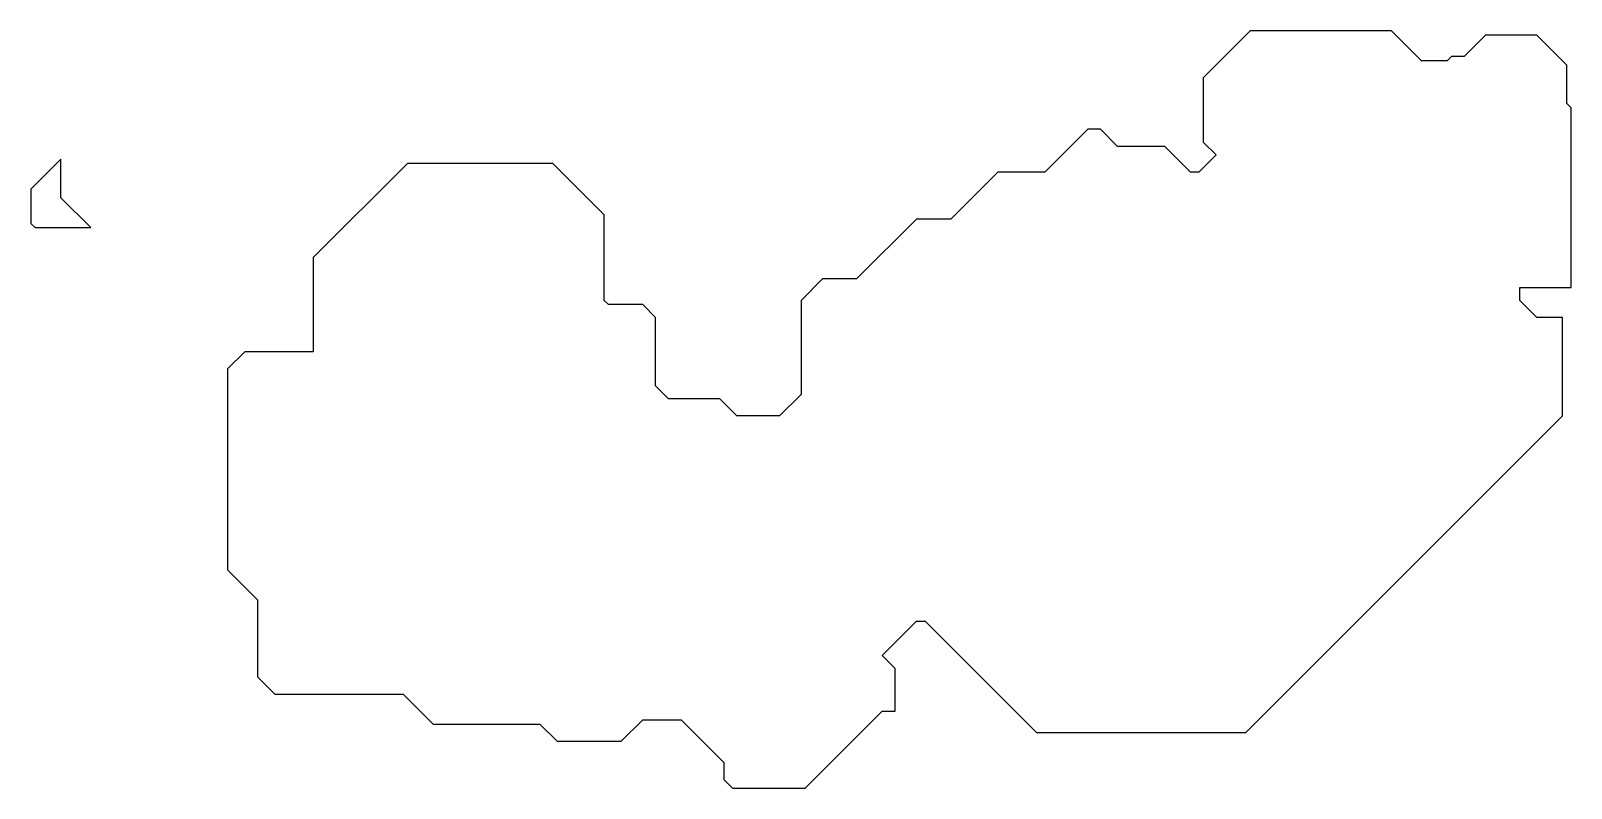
# Model space of a CAD drawing. Extents: x -41.4 to 50, y -57.1 to -12.2.
import ezdxf

# ---------------------------------------------------------------- set-up
doc = ezdxf.new("R2010")
doc.units = 0
doc.layers.add('49', color=253, linetype='CONTINUOUS')

msp = doc.modelspace()

# ---------------------------------------------------------------- linework, layer by layer
at = {"layer": '49'}
for p, q in [((30.988, -12.192), (28.194, -14.986)), ((39.37, -12.192), (30.988, -12.192)), ((41.148, -13.97), (39.37, -12.192)), ((44.958, -12.446), (43.688, -13.716)), ((48.006, -12.446), (44.958, -12.446)), ((49.784, -14.224), (48.006, -12.446)), ((42.926, -13.716), (42.672, -13.97)), ((43.688, -13.716), (42.926, -13.716)), ((42.672, -13.97), (41.148, -13.97)), ((49.784, -16.51), (49.784, -14.224)), ((28.194, -14.986), (28.194, -18.796)), ((50.038, -16.764), (49.784, -16.51)), ((50.038, -27.432), (50.038, -16.764)), ((21.336, -18.034), (18.796, -20.574)), ((22.098, -18.034), (21.336, -18.034)), ((23.114, -19.05), (22.098, -18.034)), ((25.908, -19.05), (23.114, -19.05)), ((27.432, -20.574), (25.908, -19.05)), ((28.194, -18.796), (28.956, -19.558)), ((-39.624, -19.812), (-41.402, -21.59)), ((-39.624, -22.098), (-39.624, -19.812)), ((-19.05, -20.066), (-24.638, -25.654)), ((-10.414, -20.066), (-19.05, -20.066)), ((-7.366, -23.114), (-10.414, -20.066)), ((28.956, -19.558), (27.94, -20.574)), ((16.002, -20.574), (13.208, -23.368)), ((18.796, -20.574), (16.002, -20.574)), ((27.94, -20.574), (27.432, -20.574)), ((-41.402, -21.59), (-41.402, -23.622)), ((-37.846, -23.876), (-39.624, -22.098)), ((-41.402, -23.622), (-41.148, -23.876)), ((-7.366, -28.194), (-7.366, -23.114)), ((11.176, -23.368), (7.62, -26.924)), ((13.208, -23.368), (11.176, -23.368)), ((-41.148, -23.876), (-37.846, -23.876)), ((-24.638, -25.654), (-24.638, -31.242)), ((5.588, -26.924), (4.318, -28.194)), ((7.62, -26.924), (5.588, -26.924)), ((46.99, -28.194), (46.99, -27.432)), ((46.99, -27.432), (50.038, -27.432)), ((-7.112, -28.448), (-7.366, -28.194)), ((4.318, -28.194), (4.318, -33.782)), ((48.006, -29.21), (46.99, -28.194)), ((-5.08, -28.448), (-7.112, -28.448)), ((-4.318, -29.21), (-5.08, -28.448)), ((-4.318, -33.274), (-4.318, -29.21)), ((49.53, -29.21), (48.006, -29.21)), ((49.53, -35.052), (49.53, -29.21)), ((-28.702, -31.242), (-29.718, -32.258)), ((-24.638, -31.242), (-28.702, -31.242)), ((-29.718, -32.258), (-29.718, -44.196)), ((-3.556, -34.036), (-4.318, -33.274)), ((4.318, -33.782), (3.048, -35.052)), ((-0.508, -34.036), (-3.556, -34.036)), ((0.508, -35.052), (-0.508, -34.036)), ((3.048, -35.052), (0.508, -35.052)), ((30.734, -53.848), (49.53, -35.052)), ((-29.718, -44.196), (-27.94, -45.974)), ((-27.94, -45.974), (-27.94, -50.546)), ((9.144, -49.276), (11.176, -47.244)), ((11.176, -47.244), (11.684, -47.244)), ((11.684, -47.244), (18.288, -53.848)), ((9.906, -50.038), (9.144, -49.276)), ((9.906, -52.578), (9.906, -50.038)), ((-27.94, -50.546), (-26.924, -51.562)), ((-26.924, -51.562), (-19.304, -51.562)), ((-19.304, -51.562), (-17.526, -53.34)), ((4.572, -57.15), (9.144, -52.578)), ((9.144, -52.578), (9.906, -52.578)), ((-17.526, -53.34), (-11.176, -53.34)), ((-11.176, -53.34), (-10.16, -54.356)), ((-6.35, -54.356), (-5.08, -53.086)), ((-5.08, -53.086), (-2.794, -53.086)), ((-2.794, -53.086), (-0.254, -55.626)), ((18.288, -53.848), (30.734, -53.848)), ((-10.16, -54.356), (-6.35, -54.356)), ((-0.254, -55.626), (-0.254, -56.642)), ((-0.254, -56.642), (0.254, -57.15)), ((0.254, -57.15), (4.572, -57.15))]:
    msp.add_line(p, q, dxfattribs=at)

doc.saveas('drawing.dxf')
